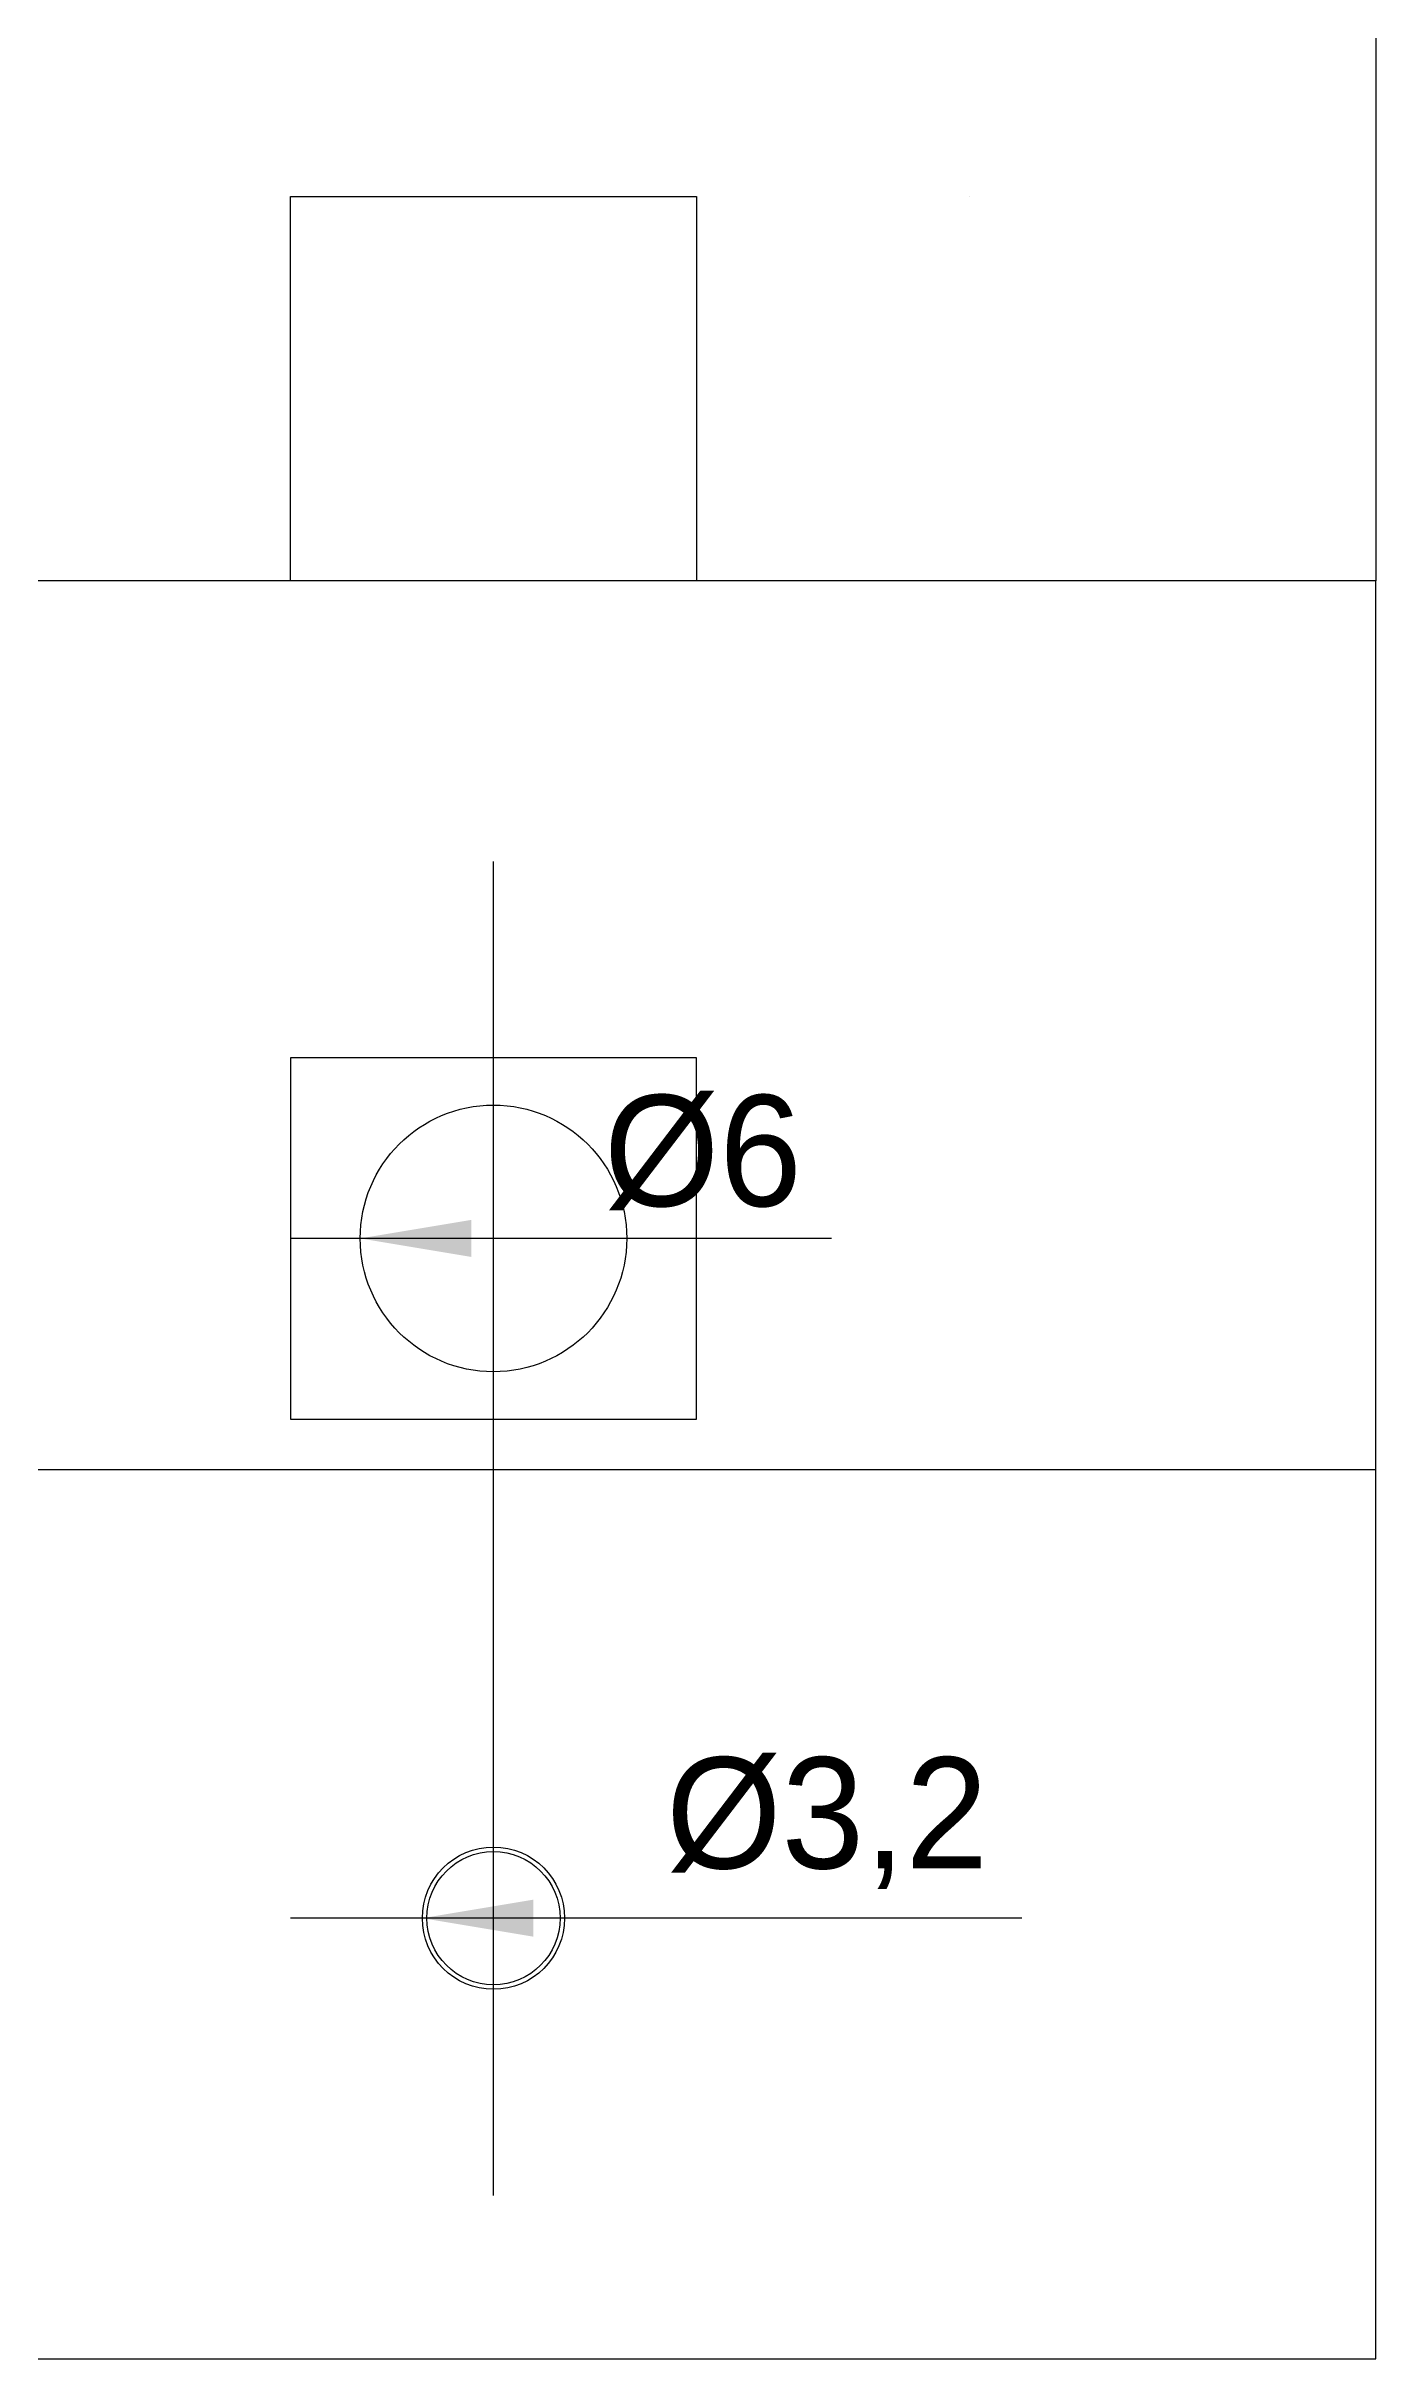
# Model space of a CAD drawing. Extents: x 0 to 200, y -40 to 190.
# Drawn here: x 170.1 to 200, y -40 to 12 of the extents above; entities that cross this region are included whole.
import ezdxf

# ---------------------------------------------------------------- set-up
doc = ezdxf.new("R2010")
doc.units = 0
doc.layers.get('DEFPOINTS').update_dxf_attribs({"linetype": 'CONTINUOUS'})
for name, color, linetype in [('ANNOTATION', 7, 'CONTINUOUS'), ('CASE', 7, 'CONTINUOUS'), ('GUIDE', 7, 'CONTINUOUS'), ('HOJO_SEN', 195, 'CONTINUOUS'), ('HOLE', 130, 'CONTINUOUS'), ('LED', 112, 'CONTINUOUS'), ('SWITCH', 112, 'CONTINUOUS')]:
    doc.layers.add(name, color=color, linetype=linetype)
doc.dimstyles.get("Standard").update_dxf_attribs({"dimtxt": 0.18, "dimasz": 0.18, "dimexe": 0.18, "dimexo": 0.0625, "dimgap": 0.09, "dimtad": 0, "dimtih": 1, "dimtoh": 1, "dimzin": 0, "dimcen": 0.09, "dimazin": 3, "dimtfac": 1, "dimtofl": 0, "dimtmove": 0, "dimatfit": 3})

# ---------------------------------------------------------------- blocks, each defined once
blk = doc.blocks.new('*U51')
at = {"layer": 'ANNOTATION', "color": 0}
blk.add_text('Ø3,2', height=2.5, dxfattribs=at).set_placement((184.023, -28.969))
blk = doc.blocks.new('*D9')
at = {"layer": 'ANNOTATION', "color": 0}
blk.add_line((192.035, -30.088), (181.039, -30.088), dxfattribs=at)
blk.add_solid([(181.039, -29.672), (181.039, -30.505), (178.539, -30.088)], dxfattribs=at)
at = {"layer": 'DEFPOINTS', "color": 0}
for p in [(178.539, -30.088), (181.739, -30.088)]:
    blk.add_point(p, dxfattribs=at)
at = {"layer": 'ANNOTATION'}
blk.add_blockref('*U51', (0, 0), dxfattribs=at)
blk = doc.blocks.new('*U52')
at = {"layer": 'ANNOTATION', "color": 0}
blk.add_text('Ø6', height=2.5, dxfattribs=at).set_placement((182.623, -14.07))
blk = doc.blocks.new('*D10')
at = {"layer": 'ANNOTATION', "color": 0}
blk.add_line((187.746, -14.796), (179.639, -14.796), dxfattribs=at)
blk.add_solid([(179.639, -14.379), (179.639, -15.213), (177.139, -14.796)], dxfattribs=at)
at = {"layer": 'DEFPOINTS', "color": 0}
for p in [(177.139, -14.796), (183.139, -14.796)]:
    blk.add_point(p, dxfattribs=at)
at = {"layer": 'ANNOTATION'}
blk.add_blockref('*U52', (0, 0), dxfattribs=at)

msp = doc.modelspace()

# ---------------------------------------------------------------- linework, layer by layer
at = {"layer": 'CASE'}
for points in [[(200, 0), (0, 0), (0, 150), (200, 150)], [(200, 0), (0, 0), (0, -40), (200, -40)]]:
    msp.add_lwpolyline(points, close=True, dxfattribs=at)
at = {"layer": 'GUIDE'}
for p, q in [((180.139, -36.33), (180.139, -6.318)), ((184.709, -14.796), (175.569, -14.796)), ((184.709, -20), (12.877, -20)), ((184.709, -30.088), (175.569, -30.088))]:
    msp.add_line(p, q, dxfattribs=at)
at = {"layer": 'HOJO_SEN'}
msp.add_line((200, -20), (0, -20), dxfattribs=at)
at = {"layer": 'HOLE'}
for centre, radius in [((180.139, -14.796), 3), ((180.139, -30.088), 1.6)]:
    msp.add_circle(centre, radius, dxfattribs=at)
at = {"layer": 'LED'}
msp.add_circle((180.139, -30.088), 1.5, dxfattribs=at)
at = {"layer": 'SWITCH'}
for points in [[(184.709, 0), (175.569, 0), (175.569, 8.64), (184.709, 8.64)], [(190.86, 8.64), (190.86, 8.64), (190.86, 8.64), (190.86, 8.64)], [(184.709, -10.731), (175.569, -10.731), (175.569, -18.861), (184.709, -18.861)]]:
    msp.add_lwpolyline(points, close=True, dxfattribs=at)
msp.add_circle((180.139, -14.796), 3, dxfattribs=at)

# ---------------------------------------------------------------- dimensions: what is measured, and where the dimension line sits
at = {"layer": 'ANNOTATION'}
for p1, p2, picture, middle in [((183.139, -14.796), (177.139, -14.796), '*D10', (184.943, -14.796)), ((181.739, -30.088), (178.539, -30.088), '*D9', (187.787, -30.088))]:
    dim = msp.add_diameter_dim_2p(p1=p1, p2=p2, dimstyle='Standard', dxfattribs=at)
    dim.commit()
    dim.dimension.update_dxf_attribs({"geometry": picture, "text_midpoint": middle, "dimtype": 131})

doc.saveas('drawing.dxf')
